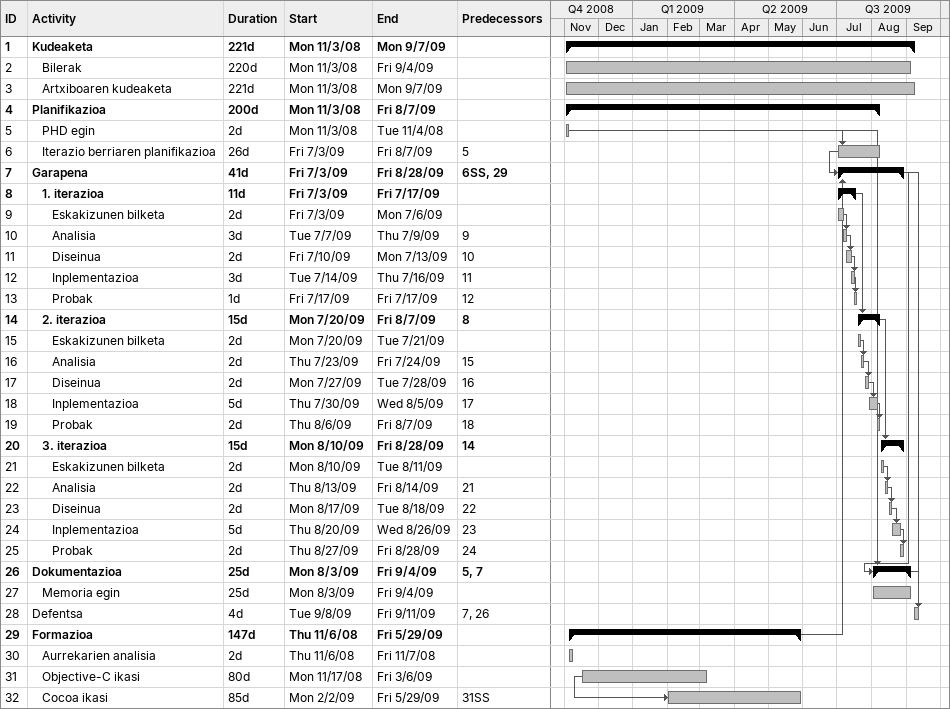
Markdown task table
| ID | Level | Task | Duration | Start | Finish | Predecessors |
|---|---|---|---|---|---|---|
| 1 | 1 | **Kudeaketa** | 221d | 2008-11-03 | 2009-09-07 |  |
| 2 | 2 | Bilerak | 220d | 2008-11-03 | 2009-09-04 |  |
| 3 | 2 | Artxiboaren kudeaketa | 221d | 2008-11-03 | 2009-09-07 |  |
| 4 | 1 | **Planifikazioa** | 200d | 2008-11-03 | 2009-08-07 |  |
| 5 | 2 | PHD egin | 2d | 2008-11-03 | 2008-11-04 |  |
| 6 | 2 | Iterazio berriaren planifikazioa | 26d | 2009-07-03 | 2009-08-07 | 5 |
| 7 | 1 | **Garapena** | 41d | 2009-07-03 | 2009-08-28 | 6SS, 29 |
| 8 | 2 | **1. iterazioa** | 11d | 2009-07-03 | 2009-07-17 |  |
| 9 | 3 | Eskakizunen bilketa | 2d | 2009-07-03 | 2009-07-06 |  |
| 10 | 3 | Analisia | 3d | 2009-07-07 | 2009-07-09 | 9 |
| 11 | 3 | Diseinua | 2d | 2009-07-10 | 2009-07-13 | 10 |
| 12 | 3 | Inplementazioa | 3d | 2009-07-14 | 2009-07-16 | 11 |
| 13 | 3 | Probak | 1d | 2009-07-17 | 2009-07-17 | 12 |
| 14 | 2 | **2. iterazioa** | 15d | 2009-07-20 | 2009-08-07 | 8 |
| 15 | 3 | Eskakizunen bilketa | 2d | 2009-07-20 | 2009-07-21 |  |
| 16 | 3 | Analisia | 2d | 2009-07-23 | 2009-07-24 | 15 |
| 17 | 3 | Diseinua | 2d | 2009-07-27 | 2009-07-28 | 16 |
| 18 | 3 | Inplementazioa | 5d | 2009-07-30 | 2009-08-05 | 17 |
| 19 | 3 | Probak | 2d | 2009-08-06 | 2009-08-07 | 18 |
| 20 | 2 | **3. iterazioa** | 15d | 2009-08-10 | 2009-08-28 | 14 |
| 21 | 3 | Eskakizunen bilketa | 2d | 2009-08-10 | 2009-08-11 |  |
| 22 | 3 | Analisia | 2d | 2009-08-13 | 2009-08-14 | 21 |
| 23 | 3 | Diseinua | 2d | 2009-08-17 | 2009-08-18 | 22 |
| 24 | 3 | Inplementazioa | 5d | 2009-08-20 | 2009-08-26 | 23 |
| 25 | 3 | Probak | 2d | 2009-08-27 | 2009-08-28 | 24 |
| 26 | 1 | **Dokumentazioa** | 25d | 2009-08-03 | 2009-09-04 | 5, 7 |
| 27 | 2 | Memoria egin | 25d | 2009-08-03 | 2009-09-04 |  |
| 28 | 1 | Defentsa | 4d | 2009-09-08 | 2009-09-11 | 7, 26 |
| 29 | 1 | **Formazioa** | 147d | 2008-11-06 | 2009-05-29 |  |
| 30 | 2 | Aurrekarien analisia | 2d | 2008-11-06 | 2008-11-07 |  |
| 31 | 2 | Objective-C ikasi | 80d | 2008-11-17 | 2009-03-06 |  |
| 32 | 2 | Cocoa ikasi | 85d | 2009-02-02 | 2009-05-29 | 31SS |
